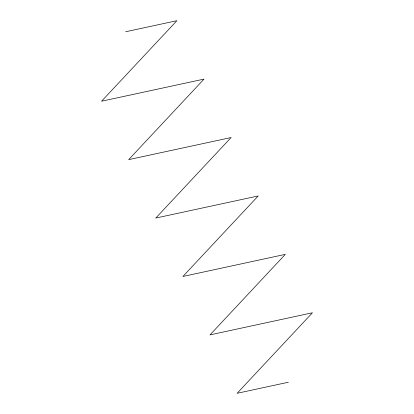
<?xml version="1.0" encoding="UTF-8"?>
<svg xmlns="http://www.w3.org/2000/svg" width="414" height="414" viewBox="0 0 414 414"><rect width="100%" height="100%" fill="white"/><g stroke="black" fill="none" stroke-linecap="round" stroke-linejoin="round"><path stroke-width="0.62" d="M125.67 31.754L176.887 20.7L101.559 101.223L203.998 79.115L128.671 159.638L231.11 137.531L155.783 218.054L258.217 195.946L182.89 276.469L285.329 254.362L210.001 334.885L312.441 312.777L237.113 393.3L288.33 382.246"/></g></svg>
